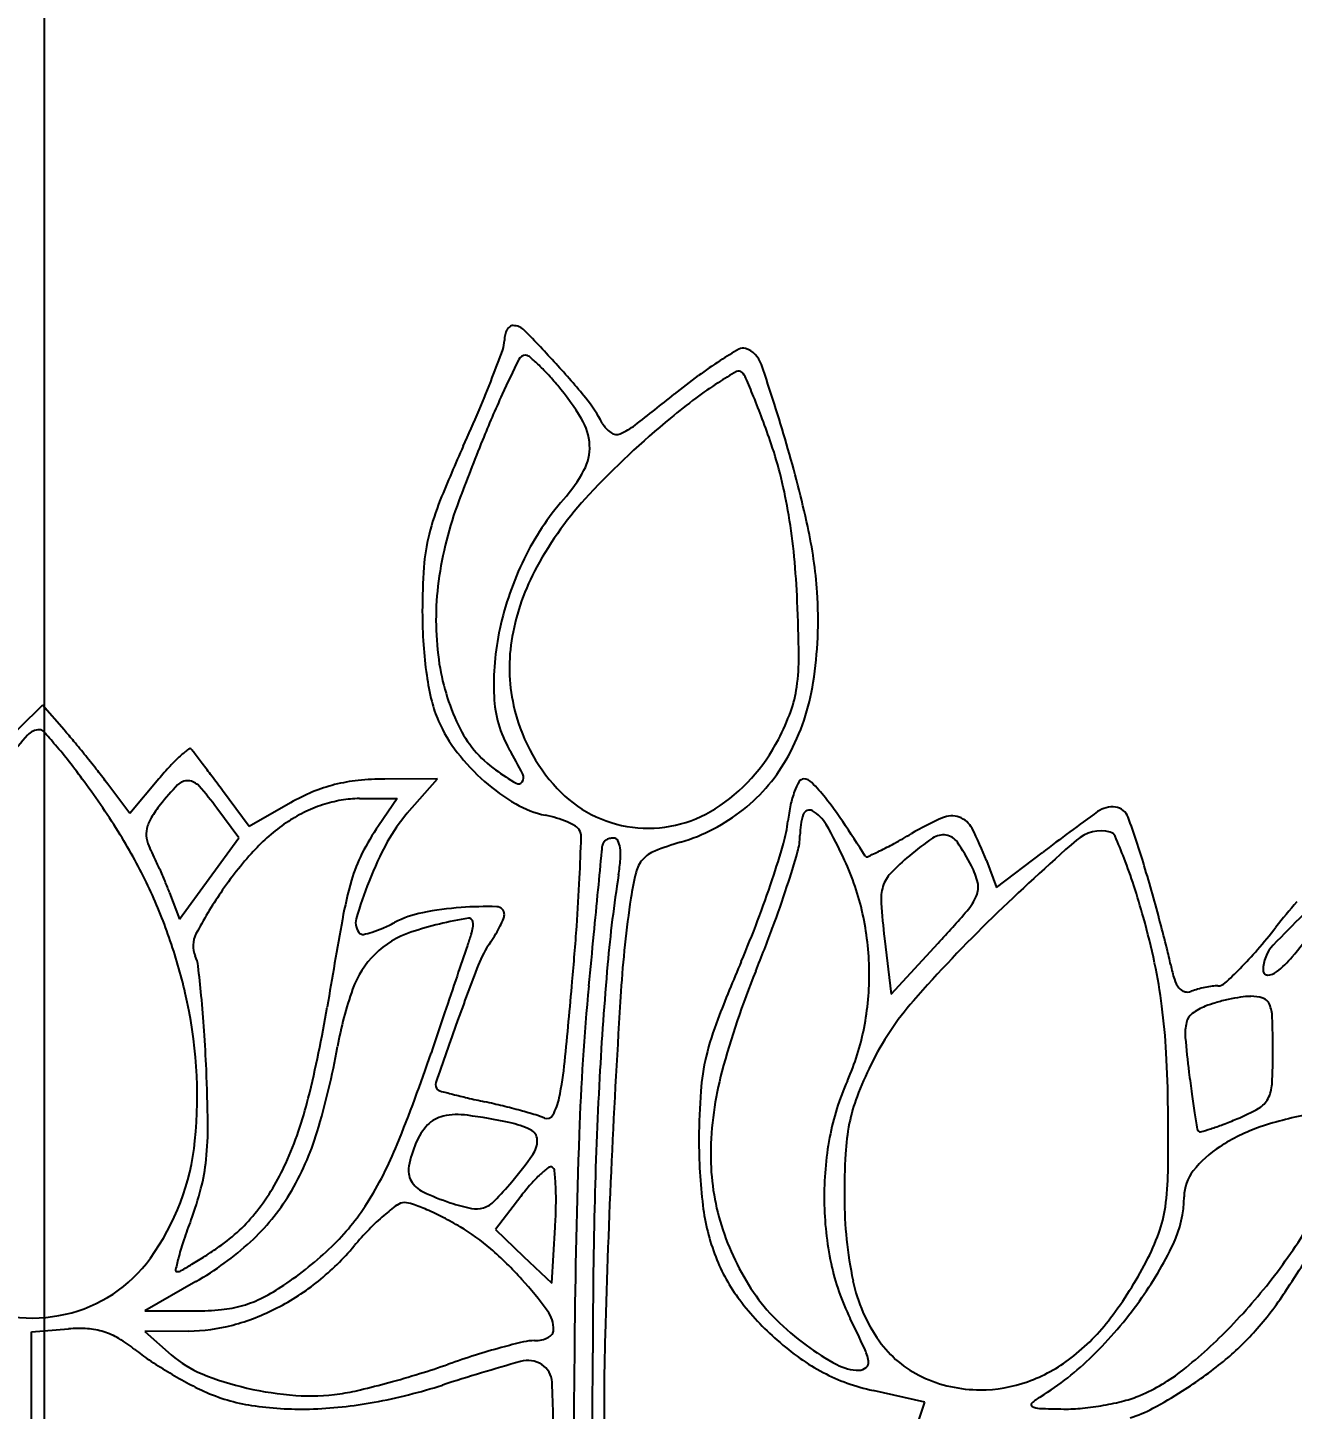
# Model space of a CAD drawing. Header units: millimetres. Extents: x 56222 to 3066687, y -650199 to -121287.
# Drawn here: x 140387.73 to 140395.59, y -185780.99 to -185772.4 of the extents above; entities that cross this region are included whole.
import ezdxf
from ezdxf import colors
from ezdxf.entities.mleader import LeaderData, LeaderLine
from ezdxf.math import Vec2, Vec3

# ---------------------------------------------------------------- set-up
doc = ezdxf.new("R2010")
doc.units = ezdxf.units.MM
doc.header["$MEASUREMENT"] = 0
doc.layers.add('$TD_AUDIT_GENERATED_(A0BDF17)', color=32, linetype='Continuous', lineweight=30)
doc.layers.add('Text', color=7, linetype='Continuous', lineweight=15)
doc.styles.add('style4', font='ARIALN.TTF')

msp = doc.modelspace()

# ---------------------------------------------------------------- linework, layer by layer
at = {"layer": '$TD_AUDIT_GENERATED_(A0BDF17)', "linetype": 'Continuous', "lineweight": 25, "ltscale": 2}
for p, q in [((140387.8352, -185728.3975), (140387.8352, -185786.9938)), ((140387.8253, -185776.6106), (140387.4856, -185776.9444)), ((140387.9592, -185776.7647), (140387.8253, -185776.6106)), ((140388.3677, -185777.2839), (140388.2304, -185777.1014)), ((140388.5471, -185777.0701), (140388.3677, -185777.2839)), ((140390.2788, -185777.0697), (140389.9511, -185777.0704)), ((140390.0914, -185777.2831), (140390.2788, -185777.0697)), ((140389.1095, -185777.365), (140388.9428, -185777.1408)), ((140389.0441, -185777.435), (140388.9091, -185777.2523)), ((140389.3665, -185777.2181), (140389.1095, -185777.365)), ((140389.7948, -185777.1921), (140390.0296, -185777.1921)), ((140390.0296, -185777.1921), (140389.913, -185777.3604)), ((140388.8607, -185777.6882), (140389.0441, -185777.435)), ((140393.7526, -185777.7442), (140394.0356, -185777.5282)), ((140393.6892, -185777.5773), (140393.7526, -185777.7442)), ((140388.6772, -185777.9414), (140388.8607, -185777.6882)), ((140388.6147, -185777.7769), (140388.6772, -185777.9414)), ((140393.0561, -185778.06), (140393.0977, -185778.4076)), ((140393.0977, -185778.4076), (140393.3894, -185778.0906)), ((140390.7965, -185779.6634), (140390.6399, -185779.8687)), ((140390.6399, -185779.8687), (140390.8143, -185780.0358)), ((140390.9887, -185780.2029), (140391.01, -185779.8546)), ((140390.8143, -185780.0358), (140390.9887, -185780.2029)), ((140388.7779, -185780.1918), (140388.4604, -185780.3739)), ((140388.4604, -185780.3739), (140388.7732, -185780.3745)), ((140387.7565, -185780.5049), (140387.986, -185780.4859)), ((140387.7565, -185781.2166), (140387.7565, -185780.5049)), ((140388.7318, -185780.4995), (140388.4604, -185780.5014)), ((140388.4604, -185780.5014), (140388.6254, -185780.6467)), ((140393.3071, -185780.9411), (140392.9851, -185780.869)), ((140393.2005, -185781.2549), (140393.3071, -185780.9411))]:
    msp.add_line(p, q, dxfattribs=at)
for centre, radius, start, end in [((140390.771, -185774.3165), 0.0702, 127.67436, 149.47519), ((140390.7487, -185774.2877), 0.0338, 89.99989, 127.67418), ((140390.7487, -185774.3528), 0.0989, 44.32851, 90), ((140390.5203, -185774.3457), 0.1743, 339.98607, 0.00002), ((140390.8499, -185774.3457), 0.1553, 166.94351, 179.99991), ((140390.8012, -185774.3344), 0.1053, 149.47515, 166.9435), ((140384.4638, -185780.4922), 8.8848, 42.4855, 44.32855), ((140382.4734, -185771.4146), 8.7384, 338.78474, 339.9861), ((140390.8277, -185774.4871), 0.0489, 90.88133, 153.68275), ((140390.8274, -185774.4731), 0.0349, 49.61925, 90.88141), ((140393.6879, -185777.0407), 3.055, 120.19394, 122.73227), ((140392.1765, -185774.4431), 0.0497, 71.63155, 120.19402), ((140392.1426, -185774.5453), 0.1573, 18.62999, 71.63157), ((140398.1603, -185778.1139), 8.2295, 153.68273, 155.34382), ((140389.9736, -185775.477), 1.3528, 46.66282, 49.61934), ((140390.0324, -185775.4148), 1.2672, 42.7971, 46.66283), ((140387.4261, -185777.779), 4.8677, 39.16347, 42.48548), ((140393.4382, -185776.6522), 2.5931, 122.73222, 126.39425), ((140379.7145, -185778.735), 13.2726, 16.39591, 18.62992), ((140384.0109, -185772.0115), 7.0891, 337.01146, 338.78484), ((140389.4745, -185775.9314), 2.0276, 40.07871, 42.79715), ((140394.5055, -185778.1001), 4.392, 126.39423, 128.8622), ((140393.2328, -185776.504), 2.2488, 122.56794, 126.87195), ((140393.383, -185776.7391), 2.5277, 119.52691, 122.56799), ((140392.1509, -185774.5638), 0.0278, 43.88196, 119.52698), ((140392.0854, -185774.6268), 0.1187, 23.51961, 43.88195), ((140387.0892, -185776.8013), 5.5676, 22.24053, 23.51959), ((140396.5465, -185777.3731), 6.4538, 155.34381, 158.09273), ((140389.7833, -185775.6715), 1.6239, 31.05242, 40.07871), ((140381.2019, -185761.5905), 16.8108, 307.80768, 308.86215), ((140387.9833, -185776.4357), 4.6017, 20.38575, 22.24048), ((140380.5558, -185770.5457), 10.8423, 335.7217, 337.01153), ((140390.4507, -185775.3154), 0.9668, 28.15501, 39.16337), ((140394.4692, -185778.1523), 4.3093, 126.87202, 129.51736), ((140390.8734, -185775.0151), 0.3515, 2.95659, 31.05241), ((140395.1579, -185778.9873), 5.3917, 129.51736, 136.91442), ((140391.4544, -185774.7783), 0.1716, 208.15493, 234.85048), ((140385.7393, -185777.2695), 6.9956, 19.03056, 20.38571), ((140391.3912, -185774.868), 0.0619, 234.85046, 291.8318), ((140391.271, -185774.5679), 0.3851, 291.83181, 307.80768), ((140399.1883, -185778.9501), 9.598, 155.72168, 157.88487), ((140407.9025, -185781.9399), 18.6936, 158.09268, 159.33621), ((140390.931, -185775.0122), 0.2938, 331.39762, 2.95659), ((140390.1534, -185775.747), 2.3262, 13.6259, 19.03064), ((140385.1843, -185777.1256), 7.5709, 12.38055, 16.39589), ((140390.3109, -185774.6741), 1, 318.71651, 331.39755), ((140389.2846, -185775.9576), 3.2202, 9.39042, 13.62593), ((140391.767, -185775.9343), 1.5873, 157.88488, 166.06919), ((140392.5304, -185776.1424), 2.2646, 159.3362, 172.38438), ((140392.3144, -185776.4332), 1.6661, 138.71651, 154.00551), ((140392.8305, -185776.8105), 2.2049, 136.91435, 151.34045), ((140388.7164, -185776.0516), 3.7962, 5.49118, 9.39036), ((140391.3849, -185775.8395), 1.1936, 166.06925, 175.92538), ((140389.8546, -185776.1004), 2.7895, 3.92097, 12.38063), ((140392.5441, -185776.5452), 1.9216, 154.00548, 167.7432), ((140387.2648, -185776.1911), 5.2544, 2.4352, 5.49118), ((140393.9208, -185776.0202), 3.7359, 175.92535, 180.13635), ((140392.151, -185776.4391), 1.4305, 151.3405, 169.79649), ((140392.0822, -185776.0824), 1.8125, 172.38438, 187.80366), ((140381.8013, -185776.4235), 10.7229, 0.63461, 2.43526), ((140390.106, -185776.0832), 2.5375, 351.21891, 3.92097), ((140393.5038, -185776.0212), 3.3189, 180.13634, 183.71841), ((140392.2724, -185776.4861), 1.6435, 167.74312, 182.51411), ((140392.5334, -185776.0842), 2.3465, 183.71841, 188.36354), ((140391.8116, -185776.378), 1.0856, 169.79649, 192.49136), ((140391.6624, -185776.14), 1.3887, 187.80361, 205.51369), ((140391.2032, -185776.3193), 1.3203, 352.21387, 0.63462), ((140392.0142, -185776.1606), 1.8217, 188.36353, 193.55272), ((140391.2331, -185776.2573), 1.397, 331.3621, 351.21888), ((140391.7851, -185776.3989), 0.733, 339.88267, 352.21387), ((140391.3543, -185776.5264), 0.7246, 182.51404, 209.75454), ((140390.9344, -185776.4208), 0.711, 193.55272, 204.02871), ((140391.8395, -185776.3718), 1.1142, 192.49129, 222.79345), ((140391.0525, -185776.1306), 1.5133, 332.71235, 339.88276), ((140391.1403, -185776.3291), 0.9364, 204.02867, 217.95044), ((140391.0564, -185776.4292), 0.7172, 205.51363, 234.54676), ((140398.8653, -185786.555), 14.8035, 138.76568, 140.1733), ((140387.8054, -185776.8611), 0.0965, 88.69111, 138.76567), ((140387.8068, -185776.798), 0.0335, 42.15212, 88.6912), ((140384.5508, -185779.7455), 4.4255, 40.70539, 42.15198), ((140385.0103, -185779.3266), 3.9063, 39.59572, 40.98272), ((140381.1165, -185782.5473), 8.9595, 38.84991, 39.59567), ((140391.4029, -185776.3113), 1.119, 302.49761, 332.71238), ((140385.6868, -185778.7682), 2.9269, 38.07814, 40.70538), ((140380.9481, -185782.683), 9.1758, 38.10729, 38.84984), ((140389.3522, -185777.6743), 1.0038, 131.9665, 137.04277), ((140389.2915, -185777.6067), 0.9129, 127.70134, 131.96663), ((140388.7412, -185776.8947), 0.013, 39.38585, 127.70145), ((140388.2373, -185777.3083), 0.6649, 37.09964, 39.38567), ((140358.5741, -185799.7422), 37.8561, 36.97392, 37.09975), ((140391.4515, -185776.0864), 1.331, 217.95049, 228.64648), ((140387.593, -185778.6766), 3.608, 26.97608, 29.75456), ((140391.4932, -185776.3993), 1.1007, 308.56169, 331.36208), ((140383.9784, -185780.1067), 5.0972, 36.34406, 38.07825), ((140390.1239, -185778.3928), 2.0582, 137.04279, 140.0094), ((140365.5735, -185794.4728), 29.0949, 36.77909, 36.97389), ((140391.9102, -185775.2302), 2.1891, 234.54677, 238.52064), ((140384.0501, -185780.054), 5.0082, 31.7727, 36.34407), ((140384.2075, -185780.1266), 5.0335, 36.94331, 38.10733), ((140388.7257, -185777.1661), 0.0848, 86.23957, 135.8559), ((140388.7249, -185777.1785), 0.0972, 41.27981, 86.23961), ((140353.5093, -185803.4911), 44.1574, 36.63652, 36.77907), ((140389.8956, -185778.1177), 1.0441, 96.02734, 104.17503), ((140389.9547, -185778.6774), 1.607, 90.12897, 96.0273), ((140391.392, -185776.1539), 1.2411, 228.64649, 239.65051), ((140390.7818, -185777.0729), 0.0284, 238.52068, 326.33025), ((140390.7653, -185777.0619), 0.0483, 326.33024, 26.97612), ((140392.8696, -185777.2864), 0.3977, 149.79577, 159.45722), ((140392.554, -185777.1027), 0.0326, 89.65048, 149.79582), ((140392.5538, -185777.1415), 0.0714, 43.95894, 89.65046), ((140391.6295, -185778.0328), 1.3554, 38.59161, 43.95901), ((140389.7855, -185778.1948), 1.5618, 135.85582, 141.81141), ((140387.2091, -185778.5092), 2.1142, 36.47676, 41.27973), ((140389.9747, -185778.2818), 1.2254, 112.62715, 119.76115), ((140389.8793, -185778.0529), 0.9774, 104.17506, 112.62716), ((140391.5882, -185776.6044), 0.7718, 222.7934, 262.67492), ((140393.0519, -185777.3547), 0.5924, 159.45728, 167.99223), ((140390.9457, -185778.5785), 2.2303, 33.92404, 38.59162), ((140389.2262, -185777.7549), 0.8502, 141.81145, 148.59603), ((140389.8447, -185778.085), 0.8985, 108.22024, 116.21663), ((140389.8276, -185778.0332), 0.844, 99.97548, 108.22023), ((140389.7948, -185777.8466), 0.6545, 89.99999, 99.97553), ((140391.0662, -185776.7104), 0.5963, 239.65043, 258.69013), ((140391.5885, -185776.6026), 0.7736, 262.67495, 302.49756), ((140391.4658, -185776.3649), 1.1446, 286.42115, 308.56169), ((140393.4954, -185777.4491), 1.0459, 167.9923, 173.56906), ((140392.5893, -185777.3023), 0.0393, 61.20716, 161.9769), ((140392.5015, -185777.462), 0.2216, 29.5441, 61.20717), ((140402.7771, -185788.9801), 14.407, 125.64954, 127.35509), ((140394.4717, -185777.4004), 0.1568, 82.73132, 125.64948), ((140394.4794, -185777.34), 0.0958, 20.25481, 82.73134), ((140388.6992, -185777.4331), 0.2327, 148.59606, 166.38724), ((140389.9814, -185778.2868), 1.1423, 124.19684, 137.81855), ((140389.8458, -185778.0872), 0.9009, 116.21665, 124.19679), ((140390.8198, -185777.9226), 0.9692, 138.71654, 151.57236), ((140390.8044, -185778.0197), 0.739, 73.08839, 78.69012), ((140390.8416, -185777.8973), 0.6111, 66.62863, 73.0885), ((140390.8865, -185777.7933), 0.4978, 59.9732, 66.62864), ((140391.6117, -185777.2367), 0.8498, 343.95221, 353.56904), ((140392.9575, -185777.4221), 0.4265, 161.9769, 179.99997), ((140389.9757, -185778.8936), 3.1249, 24.96513, 29.54405), ((140385.6002, -185782.1738), 8.6724, 32.22354, 33.92405), ((140394.2078, -185779.0933), 1.9501, 113.96364, 120.37199), ((140393.4732, -185777.4406), 0.1415, 70.39272, 113.96362), ((140393.4728, -185777.4419), 0.1429, 27.12293, 70.39276), ((140389.9032, -185779.0287), 4.9737, 16.58416, 20.2549), ((140385.4956, -185779.1586), 3.3079, 25.53491, 31.77265), ((140388.6177, -185777.4134), 0.1488, 166.3873, 189.76598), ((140388.673, -185777.4038), 0.205, 189.76613, 208.15495), ((140391.1408, -185778.2111), 1.4937, 145.28339, 153.01951), ((140391.1005, -185777.4231), 0.0701, 31.71745, 59.9731), ((140391.0921, -185777.4283), 0.08, 357.93788, 31.71748), ((140366.5102, -185776.5432), 24.6779, 357.34526, 357.93793), ((140391.3681, -185777.5155), 0.0778, 105.22641, 123.30324), ((140391.3733, -185777.5348), 0.0979, 90.00006, 105.22632), ((140391.3733, -185777.466), 0.0291, 27.88088, 89.99992), ((140392.167, -185777.4221), 0.3639, 343.86175, 359.99999), ((140391.1202, -185773.8246), 4.1566, 298.70497, 300.37202), ((140394.3054, -185778.8449), 1.6979, 124.02152, 130.12597), ((140393.4204, -185777.5339), 0.1162, 80.77157, 124.0215), ((140393.4222, -185777.5233), 0.1055, 34.44159, 80.77154), ((140391.8245, -185778.2862), 1.9949, 20.81676, 27.12298), ((140394.4016, -185777.6262), 0.2332, 75.71742, 131.12626), ((140394.4482, -185777.4431), 0.0442, 23.27597, 75.71743), ((140390.7429, -185779.037), 4.0778, 21.19529, 23.27599), ((140387.4483, -185778.0593), 1.1841, 25.20787, 28.155), ((140390.9064, -185779.125), 2.3906, 137.81858, 145.65931), ((140391.922, -185778.5193), 2.2226, 151.57237, 158.4861), ((139467.2632, -185688.8753), 928.2794, 354.5055121, 354.520409), ((140389.8544, -185777.379), 1.4528, 354.52031, 355.90227), ((140391.3376, -185777.4853), 0.0342, 144.29498, 175.90229), ((140391.3578, -185777.4998), 0.0591, 123.30324, 144.29504), ((140391.2824, -185777.5142), 0.132, 7.58816, 27.88092), ((140391.0701, -185777.5424), 0.3462, 355.72477, 7.58814), ((140391.699, -185777.6982), 0.1936, 111.32045, 138.39575), ((140392.3513, -185779.3697), 1.9879, 106.4212, 111.32039), ((140386.9213, -185775.8875), 5.7304, 341.60242, 343.95215), ((140386.1438, -185775.6792), 6.6343, 341.91265, 343.86181), ((140391.404, -185774.1841), 3.7068, 294.64364, 295.94699), ((140392.0979, -185775.6102), 2.1209, 295.9469, 298.70498), ((140392.3851, -185778.2345), 1.3629, 27.31093, 34.44173), ((140403.0414, -185787.521), 13.3691, 131.12633, 134.16535), ((140385.3739, -185779.0358), 3.4768, 23.88798, 25.20783), ((140390.6263, -185777.9492), 0.9164, 153.01944, 164.17413), ((140390.1973, -185777.4772), 1.2214, 351.08369, 355.7247), ((140391.6939, -185777.6937), 0.1869, 138.3958, 166.15316), ((140391.3649, -185778.2468), 1.5926, 12.36867, 24.96517), ((140392.9454, -185777.544), 0.0102, 212.22347, 294.64369), ((140394.1907, -185778.7088), 1.52, 130.12599, 136.18326), ((140393.1894, -185777.8192), 0.4578, 13.15516, 27.31096), ((140391.6456, -185778.687), 3.1096, 17.87149, 21.19533), ((140383.0331, -185781.0747), 12.1419, 15.72612, 16.58418), ((140385.1528, -185779.1337), 3.7187, 22.58238, 23.88802), ((140392.2021, -185778.3959), 2.5543, 164.17409, 169.79391), ((140379.278, -185777.1352), 11.8963, 355.90331, 357.34531), ((140399.5871, -185778.9503), 8.2833, 171.08366, 174.95465), ((140393.2566, -185778.0789), 1.7964, 166.1532, 171.41684), ((140386.2086, -185775.6505), 6.4815, 339.211, 341.60244), ((140393.2383, -185777.7949), 0.2, 136.1833, 163.19464), ((140385.7264, -185779.0483), 3.052, 19.01597, 25.53493), ((140386.2911, -185778.6603), 2.4859, 20.81679, 22.58238), ((140391.019, -185779.202), 2.527, 145.65924, 152.44383), ((140392.32, -185778.6762), 2.6504, 158.48612, 163.85169), ((140053.3783, -185745.2553), 339.4587, 354.458602, 354.505585), ((140386.0219, -185775.6394), 6.7625, 339.62617, 341.91265), ((140393.3227, -185777.8204), 0.2882, 163.19471, 184.02946), ((140393.5099, -185777.7443), 0.1287, 336.75981, 13.15511), ((140389.4329, -185779.4004), 5.4345, 15.68327, 17.87145), ((140382.0732, -185781.3449), 13.1392, 14.91732, 15.72611), ((140403.7895, -185786.1186), 11.5524, 133.43655, 136.05531), ((140390.5609, -185779.7665), 1.9029, 94.08741, 101.35741), ((140390.5804, -185780.0394), 2.1766, 88.24954, 94.0874), ((140390.6454, -185777.913), 0.0492, 359.99999, 88.24947), ((140398.1314, -185778.8147), 6.7264, 171.41689, 176.37381), ((140397.5306, -185777.524), 4.5065, 184.02947, 186.83109), ((140393.2947, -185777.6519), 0.3628, 319.11078, 336.7598), ((140397.8725, -185779.8422), 3.0192, 138.30102, 142.16812), ((140435.5264, -185786.1959), 46.5751, 169.7939, 170.4725), ((140389.862, -185777.9645), 0.0915, 163.85167, 225.00006), ((140390.3165, -185778.5495), 0.6616, 101.3574, 117.34444), ((140390.8192, -185780.1428), 2.2349, 98.93044, 108.42716), ((140390.4752, -185777.9539), 0.0192, 43.04448, 98.93032), ((140390.4614, -185777.9668), 0.0381, 9.5042, 43.0445), ((140390.0916, -185777.691), 0.6472, 333.21661, 337.48969), ((140390.6272, -185777.913), 0.0674, 337.48971, 0.00006), ((140386.0495, -185775.5901), 6.6517, 336.86559, 339.21097), ((140391.196, -185778.2839), 1.7654, 0.70897, 12.36867), ((140399.7942, -185784.1778), 8.7085, 134.16538, 138.86366), ((140386.8031, -185772.0309), 8.9498, 317.38401, 319.11087), ((140390.4313, -185779.1201), 4.3975, 11.90236, 15.68331), ((140388.9179, -185778.1056), 0.157, 152.44375, 203.87026), ((140389.8137, -185778.0128), 0.0231, 224.99998, 281.90359), ((140389.698, -185777.4638), 0.5842, 281.90369, 287.38631), ((140389.6686, -185777.3701), 0.6823, 287.38623, 293.35327), ((140390.2952, -185778.5703), 0.5775, 108.4272, 134.4015), ((140389.4763, -185776.9248), 1.1674, 293.35332, 297.34437), ((140418.0283, -185787.42), 29.0952, 161.1794, 161.32539), ((140390.246, -185777.951), 0.2564, 341.17935, 350.51958), ((140390.4011, -185777.9769), 0.0992, 350.5197, 9.50432), ((140389.866, -185777.5633), 0.9066, 324.99151, 328.80178), ((140390.0043, -185777.647), 0.745, 328.80176, 333.21666), ((140370.2574, -185776.4891), 20.9401, 354.9591, 355.90333), ((139789.6691, -185719.6709), 604.4062, 354.428144, 354.4586253), ((140383.932, -185774.8632), 8.9918, 337.77936, 339.62608), ((140383.4516, -185780.9777), 11.7126, 14.11337, 14.91734), ((140392.5818, -185775.7336), 3.6794, 319.35844, 322.16809), ((140393.0694, -185776.0344), 3.3061, 319.65068, 323.1569), ((140385.2451, -185779.2142), 3.5612, 13.20924, 19.01596), ((141384.8422, -186114.1927), 1049.6389, 161.3253012, 161.336302), ((140391.1594, -185778.4692), 0.6725, 144.99155, 158.85121), ((140392.7076, -185778.6505), 2.1686, 11.3099, 14.11335), ((140393.6326, -185776.6356), 2.2946, 315.35635, 319.35839), ((140395.6357, -185778.2597), 0.2278, 136.05528, 179.99999), ((140388.5686, -185778.2601), 0.225, 6.82497, 23.87014), ((140390.2935, -185778.5686), 0.575, 134.40148, 160.44705), ((140402.291, -185782.5292), 11.0102, 156.86552, 158.88182), ((140391.3905, -185778.918), 3.4173, 7.33453, 11.90246), ((140395.0707, -185777.7346), 0.6801, 308.324, 319.65063), ((140380.5325, -185779.2219), 8.3184, 5.56381, 6.82499), ((141253.0549, -186069.6785), 910.5368, 161.3362857, 161.3514118), ((140403.6474, -185783.3001), 14.0623, 158.85117, 160.37224), ((140411.921, -185780.0392), 20.6651, 174.95468, 176.91026), ((140397.1042, -185780.2442), 5.2371, 157.77929, 164.98633), ((140391.2178, -185778.2836), 1.7437, 348.97626, 0.70889), ((140395.669, -185778.0582), 0.8514, 191.30999, 197.5214), ((140393.5472, -185776.5511), 2.4147, 312.25721, 315.35626), ((140395.436, -185778.2597), 0.0281, 179.99994, 270.02018), ((140395.4359, -185778.1967), 0.0911, 270.02013, 308.32402), ((140391.8322, -185779.1151), 2.2079, 160.44702, 170.02519), ((140351.3298, -185774.8196), 39.9411, 354.2438, 354.95908), ((140405.7424, -185779.7719), 14.5918, 174.42814, 178.0526), ((140395.0194, -185778.2633), 0.1702, 197.52143, 218.00655), ((140394.9374, -185778.3274), 0.0661, 218.00665, 254.85742), ((140394.9378, -185778.3257), 0.0679, 254.85733, 290.9936), ((140395.1165, -185778.7914), 0.4309, 105.46101, 110.99356), ((140395.1871, -185779.0467), 0.6958, 101.59695, 105.46107), ((140395.1805, -185779.0141), 0.6626, 97.68891, 101.59702), ((140395.1276, -185778.6229), 0.2678, 90, 97.68896), ((140395.1276, -185778.2907), 0.0644, 270.00005, 312.25724), ((140385.9922, -185779.0389), 2.7938, 354.2854, 13.20924), ((140381.5845, -185779.1195), 7.2614, 3.83256, 5.56378), ((140454.4547, -185782.3842), 63.1626, 176.37375, 177.329438), ((140394.6106, -185779.6501), 1.8259, 138.86367, 153.83138), ((140395.3068, -185779.1261), 0.6937, 106.10479, 111.8215), ((140395.4514, -185779.6266), 1.2148, 102.34662, 106.10465), ((140395.4439, -185779.5925), 1.1798, 98.56264, 102.34657), ((140395.3461, -185778.9432), 0.5232, 91.61364, 98.56264), ((140395.3376, -185778.6398), 0.2197, 71.4708, 91.6137), ((140395.3862, -185778.4946), 0.0666, 22.53284, 71.47083), ((140395.2304, -185778.5593), 0.2353, 2.04411, 22.53287), ((140382.1399, -185777.2357), 7.5581, 346.09385, 350.47255), ((141638.4964, -186199.7574), 1317.336, 161.3514313, 161.3628905), ((140390.8225, -185778.9911), 3.9899, 3.15218, 7.33454), ((140395.0281, -185778.6067), 0.0992, 127.13514, 166.11033), ((140395.1784, -185778.8052), 0.3481, 111.82148, 127.13512), ((140389.8257, -185778.7522), 5.6434, 0.00003, 2.04406), ((140378.1702, -185779.3482), 10.6834, 2.53631, 3.83255), ((140430.1133, -185792.7387), 42.1608, 160.37216, 160.91762), ((140393.7038, -185779.2126), 1.8046, 158.88176, 166.55973), ((140391.456, -185778.33), 1.501, 335.84817, 348.97629), ((140395.2034, -185778.6501), 0.2797, 166.11028, 185.08352), ((140401.2232, -185778.1146), 6.3233, 185.08347, 187.05601), ((140385.1553, -185777.9408), 4.5715, 343.19704, 350.02513), ((140380.5114, -185775.4915), 10.2663, 337.97695, 341.36288), ((140393.2708, -185779.1091), 1.3595, 166.5597, 175.79673), ((140386.6546, -185779.2206), 8.1641, 0.7041, 3.15214), ((140391.128, -185778.7522), 4.3411, 357.18552, 359.99997), ((140379.0062, -185779.3111), 9.8466, 0.58118, 2.53629), ((140388.8359, -185778.6003), 2.245, 348.42124, 354.24376), ((140394.0077, -185779.4138), 2.0311, 164.98628, 179.60457), ((140395.0797, -185779.8806), 2.3486, 153.83136, 159.07942), ((140404.7005, -185777.6842), 9.8272, 187.05595, 187.85465), ((140390.3091, -185778.969), 0.0422, 160.91759, 229.09744), ((140417.9244, -185780.3633), 26.6773, 176.9103, 178.65848), ((140394.2495, -185779.5826), 1.5605, 155.84816, 169.45753), ((140395.2451, -185778.9546), 0.219, 332.48242, 357.18553), ((140387.1648, -185778.4799), 2.3814, 335.73984, 346.09393), ((140390.3027, -185778.9764), 0.0324, 229.09738, 255.24792), ((140392.9712, -185768.8418), 10.5125, 255.24803, 255.6915), ((140391.5844, -185774.2794), 4.9008, 255.69154, 256.8033), ((140392.4205, -185770.7135), 8.5634, 256.80342, 257.53543), ((140389.5174, -185783.8469), 4.8871, 76.18167, 77.53544), ((140390.6563, -185778.9733), 0.3867, 331.61998, 348.42126), ((140396.2083, -185779.325), 4.305, 175.79666, 179.70958), ((140393.8581, -185779.4136), 1.0408, 159.07933, 168.72202), ((140400.404, -185778.2769), 5.4899, 187.85457, 189.08963), ((140395.311, -185778.9889), 0.1448, 299.19203, 332.48241), ((140390.406, -185779.5838), 0.429, 82.13205, 102.27473), ((140389.971, -185782.7319), 3.607, 77.92996, 82.13202), ((140389.5866, -185783.5657), 4.5975, 74.76441, 76.18166), ((140389.7119, -185783.1053), 4.1203, 73.39895, 74.76441), ((140390.7386, -185779.6616), 0.5268, 67.18307, 73.39883), ((140390.9593, -185779.137), 0.0423, 247.18311, 331.62004), ((140379.6595, -185779.3066), 15.1598, 359.23116, 0.7041), ((140408.0017, -185777.0613), 13.1843, 189.0897, 189.53133), ((140394.7321, -185777.9528), 1.3316, 292.6765, 299.19202), ((140396.0436, -185781.1492), 2.0256, 99.59103, 108.79581), ((140386.8712, -185779.2314), 1.9812, 354.16316, 0.58113), ((140390.4823, -185779.4704), 0.3649, 136.52027, 157.50002), ((140390.3551, -185779.3498), 0.1895, 102.27479, 136.52022), ((140390.5966, -185779.806), 0.6149, 64.96373, 77.92989), ((140394.1231, -185779.4664), 1.311, 168.72201, 177.07067), ((140395.0264, -185779.24), 0.0273, 189.53131, 223.52952), ((140394.3124, -185776.8616), 2.5027, 286.41583, 287.93484), ((140394.596, -185777.7381), 1.5815, 287.93493, 290.83921), ((140395.7542, -185780.2988), 1.1273, 108.79581, 123.06987), ((140394.1215, -185776.4913), 2.9155, 290.83914, 292.67646), ((140387.2766, -185779.1674), 1.503, 324.19316, 354.28541), ((140387.9037, -185778.7707), 1.7006, 328.91313, 343.19701), ((140390.8768, -185779.6338), 0.7918, 157.50003, 168.43155), ((140390.8264, -185779.3141), 0.0721, 2.37767, 64.96366), ((140390.7494, -185779.3173), 0.1491, 324.63249, 2.37771), ((140445.9811, -185781.14), 54.8538, 178.05264, 179.40618), ((140395.2186, -185779.32), 3.3152, 179.70957, 186.91775), ((140394.7008, -185779.6666), 2.0196, 169.45752, 180.67441), ((140395.016, -185779.2498), 0.013, 223.52972, 286.41587), ((140387.9207, -185778.4885), 2.2737, 327.61144, 337.97696), ((140388.7551, -185777.9017), 2.5948, 319.92123, 324.63257), ((140393.4293, -185779.4098), 1.4527, 179.6045, 197.38907), ((140397.992, -185779.6644), 5.185, 177.07065, 180.07461), ((140395.518, -185779.9362), 0.6945, 123.06994, 141.50931), ((140387.6198, -185779.3079), 1.2287, 345.54445, 354.16317), ((140388.0263, -185778.8681), 1.4365, 321.90969, 335.7399), ((140390.2287, -185779.5012), 0.1303, 168.43166, 209.90696), ((140391.3755, -185780.0189), 0.6725, 127.21221, 132.80248), ((140390.9813, -185779.4998), 0.0207, 58.37623, 127.21226), ((140390.9759, -185779.5086), 0.031, 5.29619, 58.37615), ((140449.1059, -185782.1347), 57.808, 177.329367, 178.399644), ((140395.179, -185779.6666), 0.2614, 141.50935, 179.73279), ((140390.262, -185779.4821), 0.1687, 209.90691, 244.69986), ((140389.0416, -185778.1428), 2.2203, 315.78796, 319.92129), ((140391.9849, -185780.5698), 1.4946, 138.85653, 142.66589), ((140391.4655, -185780.116), 0.8049, 132.80244, 138.85651), ((140388.8672, -185779.7041), 2.1487, 2.73664, 5.29628), ((140393.1295, -185779.4873), 1.6886, 351.83174, 359.2311), ((140387.0459, -185779.16), 1.8214, 339.12739, 345.54444), ((140388.2241, -185778.9639), 1.3264, 312.34823, 328.9131), ((140390.8232, -185778.2948), 1.4819, 244.69983, 251.7356), ((140389.2149, -185779.6875), 1.8007, 358.98586, 2.73656), ((140395.3566, -185779.6678), 2.5495, 180.07459, 191.75167), ((140394.2322, -185779.6622), 0.6854, 334.46516, 359.73285), ((140388.3109, -185779.0912), 1.0749, 304.72193, 321.90976), ((140388.614, -185778.9282), 1.4528, 313.95455, 327.61143), ((140390.7075, -185780.6687), 1.1698, 125.54341, 130.61189), ((140390.0748, -185779.7831), 0.0813, 90.00003, 125.54347), ((140390.0748, -185779.8461), 0.1443, 69.96874, 89.99997), ((140389.5874, -185781.1828), 1.5671, 66.48556, 69.96864), ((140389.5114, -185781.3575), 1.7577, 62.793, 66.48551), ((140390.7633, -185778.4763), 1.2908, 251.73558, 257.80636), ((140390.5204, -185779.6004), 0.1407, 257.80638, 288.76362), ((140390.5108, -185779.5722), 0.1705, 288.76359, 315.78804), ((140387.8957, -185779.6641), 3.1201, 356.50067, 358.98583), ((140430.4875, -185780.6575), 39.2438, 178.65847, 179.96755), ((140393.2434, -185779.5596), 1.3255, 186.9178, 201.21241), ((140394.6719, -185779.667), 1.9907, 180.67445, 191.96793), ((140393.9739, -185779.6085), 0.8355, 340.18346, 351.83173), ((140392.5839, -185777.9377), 3.6466, 323.01648, 330.02363), ((140392.0108, -185781.0532), 3.4923, 159.12731, 161.27676), ((140390.8265, -185780.8075), 1.3525, 130.61191, 135.9816), ((140389.328, -185781.7143), 2.1588, 59.62799, 62.79304), ((140393.5644, -185779.3675), 1.5943, 197.38905, 213.97603), ((140390.2613, -185780.4602), 1.645, 161.27669, 165.05099), ((140391.2361, -185781.2032), 1.9221, 135.98165, 140.10787), ((140389.7829, -185780.9381), 1.2591, 48.96613, 59.62806), ((140393.4304, -185779.4127), 1.4132, 332.32534, 340.18347), ((140389.0625, -185775.9643), 7.7748, 326.50415, 329.62314), ((140387.8184, -185778.5188), 1.9287, 299.8353, 312.34817), ((140386.7865, -185776.8915), 3.7511, 303.08995, 304.72194), ((140388.1015, -185778.3967), 2.1912, 303.91723, 313.95452), ((140388.5422, -185778.9514), 1.589, 308.87202, 320.10788), ((140389.1018, -185781.7207), 2.2966, 42.16721, 48.96623), ((140392.7457, -185778.952), 2.3329, 324.31436, 334.46511), ((140387.7715, -185779.5244), 0.8927, 282.72339, 324.19315), ((140390.4796, -185780.5185), 1.8709, 165.05089, 167.63848), ((140387.2083, -185777.4894), 3.0206, 299.27462, 300.77552), ((140387.5498, -185778.0628), 2.3531, 300.77547, 303.08991), ((140393.0308, -185779.6421), 1.0975, 201.21245, 217.2093), ((140394.1388, -185779.78), 1.4457, 191.96797, 206.32148), ((140392.4373, -185778.8918), 2.5346, 322.9793, 332.32525), ((140388.6619, -185780.1201), 0.0101, 167.63851, 269.99997), ((140388.6619, -185780.0824), 0.0478, 269.99992, 299.27456), ((140388.5924, -185779.0137), 1.509, 297.19221, 308.87203), ((140389.0576, -185781.7607), 2.3562, 36.11228, 42.16727), ((140393.8377, -185779.9838), 0.9982, 191.7516, 215.27088), ((140392.5754, -185777.9313), 3.6573, 316.02462, 323.01643), ((140388.6388, -185779.1958), 1.2282, 296.82446, 303.91724), ((140393.1551, -185779.6433), 1.1007, 213.97602, 225.41695), ((140393.7068, -185779.0377), 2.2056, 318.53731, 326.50417), ((140387.76, -185779.4737), 0.9447, 242.97107, 282.72341), ((140388.8585, -185779.6105), 0.7598, 275.8775, 286.14856), ((140388.6457, -185779.1175), 1.3923, 285.02488, 297.19222), ((140388.872, -185779.657), 0.7114, 286.14859, 296.82446), ((140393.5249, -185779.267), 1.7179, 217.20936, 228.64458), ((140392.51, -185778.7827), 2.623, 314.50943, 324.31432), ((140388.7761, -185778.8096), 1.5649, 269.89484, 275.87745), ((140390.7947, -185780.4934), 0.206, 359.99996, 36.11231), ((140393.5975, -185779.1944), 1.731, 225.41696, 233.56695), ((140385.8126, -185783.8989), 7.8435, 24.82514, 26.32146), ((140393.4155, -185779.6296), 1.3094, 307.65857, 322.97929), ((140388.051, -185781.271), 0.7878, 86.09399, 94.73124), ((140388.0746, -185780.9253), 0.4412, 72.763, 86.09397), ((140388.0724, -185780.9324), 0.4487, 59.56305, 72.7629), ((140388.7241, -185779.4093), 1.0902, 270.40826, 285.02496), ((140390.922, -185780.4599), 0.0909, 298.7995, 319.97923), ((140390.9619, -185780.4934), 0.0387, 319.97934, 0.00001), ((140406.8248, -185780.9535), 15.5104, 178.39961, 181.24752), ((140392.9813, -185778.3229), 3.0933, 308.57443, 316.02461), ((140394.1178, -185779.4009), 1.6572, 309.0554, 318.53725), ((140387.8756, -185781.2673), 0.8372, 51.28643, 59.56299), ((140389.1894, -185779.6282), 1.2635, 231.28641, 236.22958), ((140391.8271, -185784.8154), 4.3682, 105.28503, 107.48604), ((140391.7574, -185784.5603), 4.1037, 103.31205, 105.28504), ((140390.8819, -185780.8601), 0.3014, 90.00003, 103.31204), ((140390.8819, -185780.3426), 0.2161, 269.99993, 282.1378), ((140390.8976, -185780.4155), 0.1416, 282.13776, 298.79952), ((140728.9349, -185784.0724), 337.8227, 179.406229, 179.642517), ((140393.5285, -185779.2629), 1.7233, 228.64465, 234.67307), ((140393.5147, -185779.3066), 1.5915, 233.56689, 241.65416), ((140392.638, -185780.7415), 0.3232, 9.70542, 24.82512), ((140393.5798, -185780.1662), 0.6823, 215.2708, 244.87952), ((140390.1142, -185778.2453), 2.9271, 236.22957, 238.86781), ((140389.0711, -185780.1405), 0.6744, 228.63419, 247.86073), ((140388.7413, -185776.1345), 4.8443, 287.12775, 289.34938), ((140395.0498, -185795.6772), 15.5808, 105.84701, 107.7116), ((140392.1534, -185785.8513), 5.4542, 107.48597, 109.34942), ((140390.8399, -185780.8463), 0.1639, 57.85195, 105.847), ((140343.4886, -185780.6082), 47.7551, 359.25199, 359.9675), ((140393.261, -185779.6403), 1.2608, 234.67307, 242.29312), ((140392.9154, -185780.6941), 0.0418, 310.79651, 9.70541), ((140393.6147, -185779.8876), 0.9834, 289.64597, 307.65856), ((140393.0474, -185779.3293), 1.8565, 301.80533, 314.50944), ((140393.3849, -185778.4976), 2.8204, 302.68823, 309.05536), ((140390.1603, -185778.1689), 3.0164, 238.86781, 241.48955), ((140389.5072, -185779.0687), 1.8316, 247.86076, 256.98293), ((140388.3616, -185774.9025), 6.1334, 285.26632, 287.12771), ((140390.8546, -185780.8229), 0.1363, 2.50941, 57.85192), ((140393.227, -185779.705), 1.1876, 242.29311, 250.16337), ((140392.8979, -185780.4499), 0.2925, 241.65408, 270.00001), ((140392.8979, -185780.6738), 0.0686, 269.99998, 310.79656), ((140393.652, -185780.0124), 0.8522, 244.87949, 269.94362), ((140394.2116, -185779.8655), 1.1202, 292.67651, 308.57437), ((140389.5383, -185779.314), 1.7133, 241.48955, 245.49389), ((140389.2921, -185779.8542), 1.1196, 245.49398, 261.37017), ((140389.5397, -185778.9281), 1.9759, 256.98293, 265.89801), ((140389.4628, -185779.4472), 1.457, 278.29596, 283.38368), ((140388.5163, -185775.4691), 5.546, 283.38365, 285.26634), ((140389.2518, -185777.5222), 3.4776, 280.51299, 287.71156), ((140380.6708, -185781.2692), 10.3299, 360, 2.50945), ((140393.2759, -185779.5694), 1.3318, 250.16342, 257.38556), ((140393.652, -185779.992), 0.8725, 269.94362, 289.64594), ((140393.4573, -185778.6105), 2.6863, 298.13743, 302.68818), ((140389.4316, -185778.9347), 2.0496, 261.37025, 271.46657), ((140389.4894, -185779.6298), 1.2724, 265.89797, 278.2959), ((140389.4185, -185778.4205), 2.5639, 271.46658, 280.51301), ((140393.9799, -185780.9567), 0.0128, 131.0448, 242.10484), ((140394.2463, -185781.2627), 0.4184, 121.80525, 131.0448), ((140394.1119, -185779.2509), 1.7365, 275.75619, 280.13305), ((140394.122, -185779.3072), 1.6793, 280.13307, 284.54682), ((140394.3575, -185780.2147), 0.7417, 284.54681, 292.67642), ((140394.0218, -185780.8776), 0.1023, 242.1048, 267.94085), ((140394.2645, -185774.1297), 6.8546, 267.94081, 269.21322), ((140394.1843, -185779.9686), 1.0151, 269.21318, 275.75619), ((140394.3714, -185780.3198), 0.7479, 286.35219, 298.13738)]:
    msp.add_arc(centre, radius, start, end, dxfattribs=at)

# ---------------------------------------------------------------- leaders
at = {"layer": 'Text', "color": 1, "lineweight": 0, "ltscale": 20}
ml = msp.add_multileader_mtext('Standard', dxfattribs=at)
ml.set_content('See through', color=1, style='style4')
ml.set_leader_properties()
ml.build(insert=Vec2(0, 0))
ml.multileader.update_dxf_attribs({"dogleg_length": 2.0246, "arrow_head_size": 2})
ctx = ml.context
ctx.base_point, ctx.char_height, ctx.arrow_head_size, ctx.landing_gap_size, ctx.plane_origin = Vec3(140408.8981, -185770.6936), 3, 2, 0.4, Vec3(140341.8626, -185770.6936)
notes = []
notes.append((ctx, [(0, (1, 1, 0), (140406.8735, -185770.6936), (1, 0), 2.0246, [(0, [(140394.8306, -185770.6936)], 0, [])])]))
ctx.mtext.insert = Vec3(140409.2981, -185768.7526)
for ctx, leaders in notes:
    for number, flags, end, landing, length, lines in leaders:
        leader = LeaderData()
        leader.index, (leader.has_last_leader_line, leader.has_dogleg_vector, leader.attachment_direction) = number, flags
        leader.last_leader_point, leader.dogleg_vector, leader.dogleg_length = Vec3(end), Vec3(landing), length
        for number, points, colour, breaks in lines:
            line = LeaderLine()
            line.index, line.vertices, line.color, line.breaks = number, Vec3.list(points), colors.encode_raw_color(colour), breaks
            leader.lines.append(line)
        ctx.leaders.append(leader)

doc.saveas('drawing.dxf')
